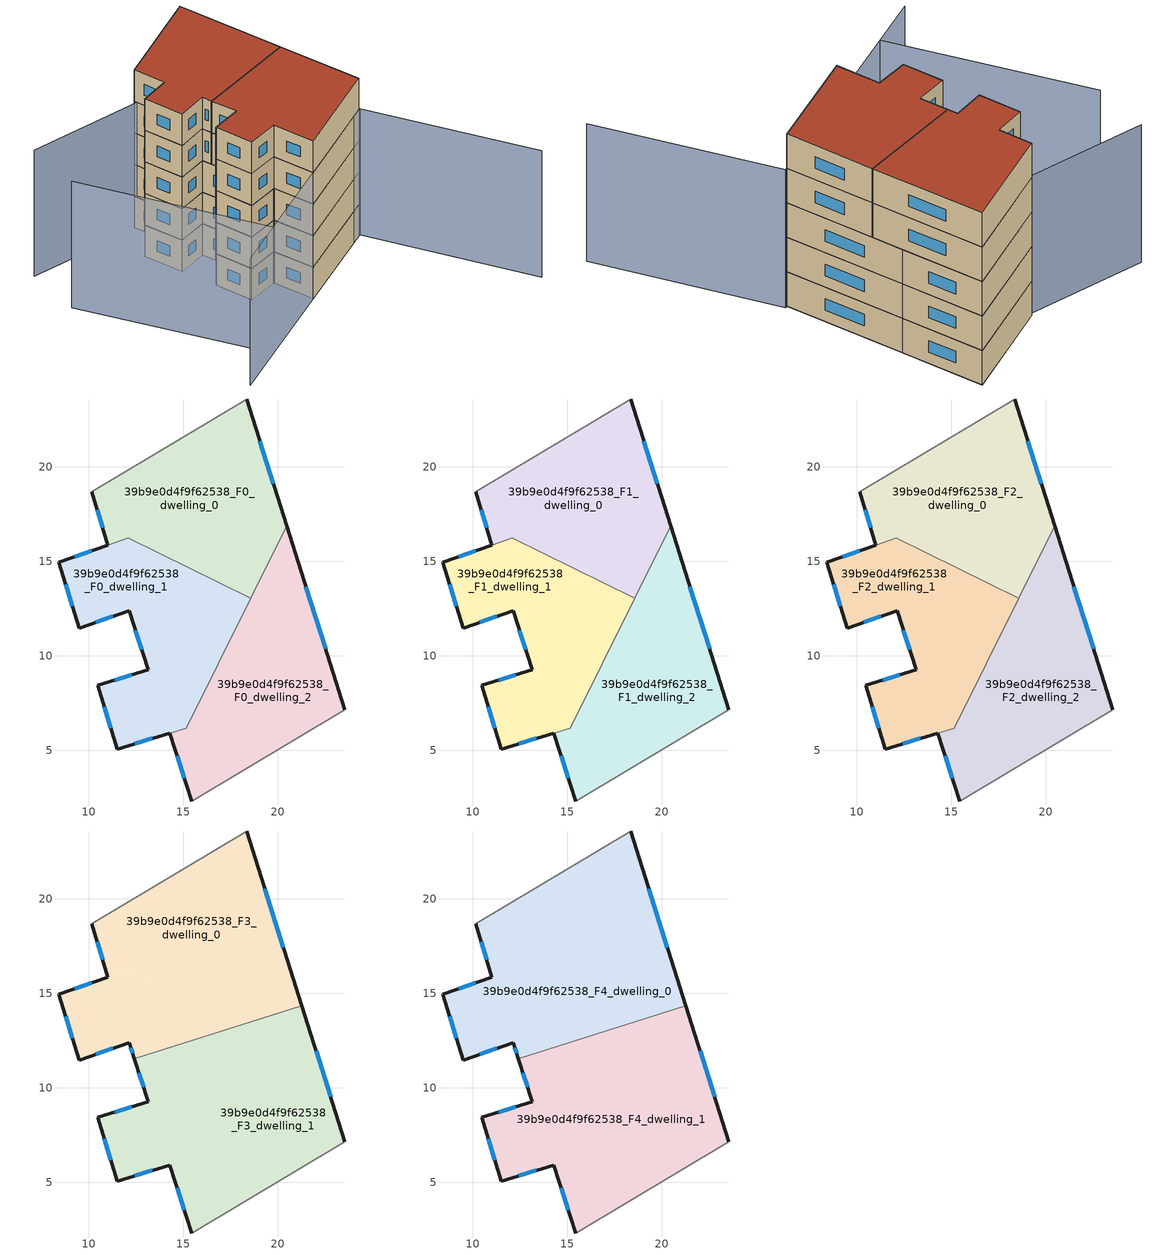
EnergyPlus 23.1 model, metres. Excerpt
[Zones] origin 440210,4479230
39b9e0d4f9f62538_F0_dwelling_0
 floor ground (EU_floor_Construction): 18.56,13.04 20.46,16.88 18.34,23.58 10.16,18.67 11.01,15.85 12.11,16.23 z0
 wall outside (EU_wall_Construction): 18.34,23.58 20.46,16.88 / 11.01,15.85 10.16,18.67 z0:3
 wall adiabatic (EU_wall_Construction): 10.16,18.67 18.34,23.58 z0:3
 wall to 39b9e0d4f9f62538_F0_dwelling_2 (EU_wall_Construction): 20.46,16.88 18.56,13.04 z0:3
 wall to 39b9e0d4f9f62538_F0_dwelling_1 (EU_wall_Construction): 18.56,13.04 12.11,16.23 11.01,15.85 z0:3
 window (EU_Window_Construction): 19.05,21.36 19.76,19.1 / 10.73,16.78 10.44,17.73 z0.99:2.01
39b9e0d4f9f62538_F0_dwelling_1
 floor ground (EU_floor_Construction): 15.16,6.18 18.56,13.04 12.11,16.23 8.41,14.95 9.5,11.47 12.13,12.39 13.14,9.27 10.48,8.43 11.5,5.06 z0
 wall outside (EU_wall_Construction): 14.29,5.91 11.5,5.06 10.48,8.43 13.14,9.27 12.13,12.39 9.5,11.47 8.41,14.95 11.01,15.85 z0:3
 wall to 39b9e0d4f9f62538_F0_dwelling_2 (EU_wall_Construction): 18.56,13.04 15.16,6.18 14.29,5.91 z0:3
 window (EU_Window_Construction): 13.36,5.63 12.42,5.34 / 11.16,6.17 10.82,7.31 / 11.36,8.71 12.26,8.99 / 12.81,10.31 12.47,11.36 / 11.26,12.08 10.37,11.77 / 9.14,12.62 8.77,13.79 / 9.27,15.25 10.15,15.55 z0.99:2.01
39b9e0d4f9f62538_F0_dwelling_2
 floor ground (EU_floor_Construction): 23.55,7.14 20.46,16.88 15.16,6.18 14.29,5.91 15.44,2.32 z0
 wall outside (EU_wall_Construction): 20.46,16.88 23.55,7.14 / 15.44,2.32 14.29,5.91 z0:3
 wall adiabatic (EU_wall_Construction): 23.55,7.14 15.44,2.32 z0:3
 window (EU_Window_Construction): 21.49,13.65 22.52,10.37 / 15.06,3.51 14.68,4.72 z0.99:2.01
39b9e0d4f9f62538_F1_dwelling_0
 floor to 39b9e0d4f9f62538_F0_dwelling_0 (EU_floor_Construction): 18.56,13.04 20.46,16.88 18.34,23.58 10.16,18.67 11.01,15.85 12.11,16.23 z3
 wall outside (EU_wall_Construction): 18.34,23.58 20.46,16.88 / 11.01,15.85 10.16,18.67 z3:6
 wall adiabatic (EU_wall_Construction): 10.16,18.67 18.34,23.58 z3:6
 wall to 39b9e0d4f9f62538_F1_dwelling_2 (EU_wall_Construction): 20.46,16.88 18.56,13.04 z3:6
 wall to 39b9e0d4f9f62538_F1_dwelling_1 (EU_wall_Construction): 18.56,13.04 12.11,16.23 11.01,15.85 z3:6
 window (EU_Window_Construction): 19.05,21.36 19.76,19.1 / 10.73,16.78 10.44,17.73 z3.99:5.01
39b9e0d4f9f62538_F1_dwelling_1
 floor to 39b9e0d4f9f62538_F0_dwelling_1 (EU_floor_Construction): 15.16,6.18 18.56,13.04 12.11,16.23 8.41,14.95 9.5,11.47 12.13,12.39 13.14,9.27 10.48,8.43 11.5,5.06 z3
 wall outside (EU_wall_Construction): 14.29,5.91 11.5,5.06 10.48,8.43 13.14,9.27 12.13,12.39 9.5,11.47 8.41,14.95 11.01,15.85 z3:6
 wall to 39b9e0d4f9f62538_F1_dwelling_2 (EU_wall_Construction): 18.56,13.04 15.16,6.18 14.29,5.91 z3:6
 window (EU_Window_Construction): 13.36,5.63 12.42,5.34 / 11.16,6.17 10.82,7.31 / 11.36,8.71 12.26,8.99 / 12.81,10.31 12.47,11.36 / 11.26,12.08 10.37,11.77 / 9.14,12.62 8.77,13.79 / 9.27,15.25 10.15,15.55 z3.99:5.01
39b9e0d4f9f62538_F1_dwelling_2
 floor to 39b9e0d4f9f62538_F0_dwelling_2 (EU_floor_Construction): 23.55,7.14 20.46,16.88 15.16,6.18 14.29,5.91 15.44,2.32 z3
 wall outside (EU_wall_Construction): 20.46,16.88 23.55,7.14 / 15.44,2.32 14.29,5.91 z3:6
 wall adiabatic (EU_wall_Construction): 23.55,7.14 15.44,2.32 z3:6
 window (EU_Window_Construction): 21.49,13.65 22.52,10.37 / 15.06,3.51 14.68,4.72 z3.99:5.01
39b9e0d4f9f62538_F2_dwelling_0
 floor to 39b9e0d4f9f62538_F1_dwelling_0 (EU_floor_Construction): 18.56,13.04 20.46,16.88 18.34,23.58 10.16,18.67 11.01,15.85 12.11,16.23 z6
 wall outside (EU_wall_Construction): 18.34,23.58 20.46,16.88 / 11.01,15.85 10.16,18.67 z6:9
 wall adiabatic (EU_wall_Construction): 10.16,18.67 18.34,23.58 z6:9
 wall to 39b9e0d4f9f62538_F2_dwelling_2 (EU_wall_Construction): 20.46,16.88 18.56,13.04 z6:9
 wall to 39b9e0d4f9f62538_F2_dwelling_1 (EU_wall_Construction): 18.56,13.04 12.11,16.23 11.01,15.85 z6:9
 window (EU_Window_Construction): 19.05,21.36 19.76,19.1 / 10.73,16.78 10.44,17.73 z6.99:8.01
39b9e0d4f9f62538_F2_dwelling_1
 floor to 39b9e0d4f9f62538_F1_dwelling_1 (EU_floor_Construction): 15.16,6.18 18.56,13.04 12.11,16.23 8.41,14.95 9.5,11.47 12.13,12.39 13.14,9.27 10.48,8.43 11.5,5.06 z6
 wall outside (EU_wall_Construction): 14.29,5.91 11.5,5.06 10.48,8.43 13.14,9.27 12.13,12.39 9.5,11.47 8.41,14.95 11.01,15.85 z6:9
 wall to 39b9e0d4f9f62538_F2_dwelling_2 (EU_wall_Construction): 18.56,13.04 15.16,6.18 14.29,5.91 z6:9
 window (EU_Window_Construction): 13.36,5.63 12.42,5.34 / 11.16,6.17 10.82,7.31 / 11.36,8.71 12.26,8.99 / 12.81,10.31 12.47,11.36 / 11.26,12.08 10.37,11.77 / 9.14,12.62 8.77,13.79 / 9.27,15.25 10.15,15.55 z6.99:8.01
39b9e0d4f9f62538_F2_dwelling_2
 floor to 39b9e0d4f9f62538_F1_dwelling_2 (EU_floor_Construction): 23.55,7.14 20.46,16.88 15.16,6.18 14.29,5.91 15.44,2.32 z6
 wall outside (EU_wall_Construction): 20.46,16.88 23.55,7.14 / 15.44,2.32 14.29,5.91 z6:9
 wall adiabatic (EU_wall_Construction): 23.55,7.14 15.44,2.32 z6:9
 window (EU_Window_Construction): 21.49,13.65 22.52,10.37 / 15.06,3.51 14.68,4.72 z6.99:8.01
39b9e0d4f9f62538_F3_dwelling_0
 floor to 39b9e0d4f9f62538_F2_dwelling_0 (EU_floor_Construction): 18.83,13.58 20.46,16.88 18.34,23.58 10.16,18.67 11.01,15.85 12.11,16.23 18,13.31 z9
 floor to 39b9e0d4f9f62538_F2_dwelling_1 (EU_floor_Construction): 18,13.31 12.11,16.23 8.41,14.95 9.5,11.47 12.13,12.39 12.41,11.55 z9
 floor to 39b9e0d4f9f62538_F2_dwelling_2 (EU_floor_Construction): 21.26,14.35 20.46,16.88 18.83,13.58 z9
 wall outside (EU_wall_Construction): 18.34,23.58 21.27,14.35 / 12.41,11.55 12.13,12.39 9.5,11.47 8.41,14.95 11.01,15.85 10.16,18.67 z9:12
 wall adiabatic (EU_wall_Construction): 10.16,18.67 18.34,23.58 z9:12
 wall to 39b9e0d4f9f62538_F3_dwelling_1 (EU_wall_Construction): 21.27,14.35 12.41,11.55 z9:12
 window (EU_Window_Construction): 9.27,15.25 10.15,15.55 / 10.73,16.78 10.44,17.73 / 19.31,20.52 20.3,17.41 / 12.32,11.83 12.22,12.11 / 11.26,12.08 10.37,11.77 / 9.14,12.62 8.77,13.79 z9.99:11.01
39b9e0d4f9f62538_F3_dwelling_1
 floor to 39b9e0d4f9f62538_F2_dwelling_1 (EU_floor_Construction): 15.16,6.18 18.56,13.04 18,13.31 12.41,11.55 13.14,9.27 10.48,8.43 11.5,5.06 z9
 floor to 39b9e0d4f9f62538_F2_dwelling_2 (EU_floor_Construction): 23.55,7.14 21.26,14.35 18.83,13.58 15.16,6.18 14.29,5.91 15.44,2.32 z9
 floor to 39b9e0d4f9f62538_F2_dwelling_0 (EU_floor_Construction): 18.56,13.04 18.83,13.58 18,13.31 z9
 wall outside (EU_wall_Construction): 21.27,14.35 23.55,7.14 / 15.44,2.32 14.29,5.91 11.5,5.06 10.48,8.43 13.14,9.27 12.41,11.55 z9:12
 wall adiabatic (EU_wall_Construction): 23.55,7.14 15.44,2.32 z9:12
 window (EU_Window_Construction): 11.36,8.71 12.26,8.99 / 12.9,10.03 12.65,10.79 / 22.02,11.96 22.79,9.53 / 15.06,3.51 14.68,4.72 / 13.37,5.63 12.43,5.34 / 11.16,6.17 10.82,7.31 z9.99:11.01
39b9e0d4f9f62538_F4_dwelling_0
 floor to 39b9e0d4f9f62538_F3_dwelling_0 (EU_floor_Construction): 21.27,14.35 18.34,23.58 10.16,18.67 11.01,15.85 8.41,14.95 9.5,11.47 12.13,12.39 12.41,11.55 z12
 wall outside (EU_wall_Construction): 18.34,23.58 21.27,14.35 / 12.41,11.55 12.13,12.39 9.5,11.47 8.41,14.95 11.01,15.85 10.16,18.67 z12:15
 wall adiabatic (EU_wall_Construction): 10.16,18.67 18.34,23.58 z12:15
 wall to 39b9e0d4f9f62538_F4_dwelling_1 (EU_wall_Construction): 21.27,14.35 12.41,11.55 z12:15
 window (EU_Window_Construction): 9.27,15.25 10.15,15.55 / 10.73,16.78 10.44,17.73 / 19.31,20.52 20.3,17.41 / 12.32,11.83 12.22,12.11 / 11.26,12.08 10.37,11.77 / 9.14,12.62 8.77,13.79 z12.99:14.01
 roof outside (EU_roof_Construction): 18.34,23.58 21.27,14.35 12.41,11.55 12.13,12.39 9.5,11.47 8.41,14.95 11.01,15.85 10.16,18.67 z15
39b9e0d4f9f62538_F4_dwelling_1
 floor to 39b9e0d4f9f62538_F3_dwelling_1 (EU_floor_Construction): 23.55,7.14 21.27,14.35 12.41,11.55 13.14,9.27 10.48,8.43 11.5,5.06 14.29,5.91 15.44,2.32 z12
 wall outside (EU_wall_Construction): 21.27,14.35 23.55,7.14 / 15.44,2.32 14.29,5.91 11.5,5.06 10.48,8.43 13.14,9.27 12.41,11.55 z12:15
 wall adiabatic (EU_wall_Construction): 23.55,7.14 15.44,2.32 z12:15
 window (EU_Window_Construction): 11.36,8.71 12.26,8.99 / 12.9,10.03 12.65,10.79 / 22.02,11.96 22.79,9.53 / 15.06,3.51 14.68,4.72 / 13.37,5.63 12.43,5.34 / 11.16,6.17 10.82,7.31 z12.99:14.01
 roof outside (EU_roof_Construction): 21.27,14.35 23.55,7.14 15.44,2.32 14.29,5.91 11.5,5.06 10.48,8.43 13.14,9.27 12.41,11.55 z15
shading: 4.34,-4.28 23.71,7.23 / 23.71,7.23 31.61,-6.05 / 18.55,18.79 -0.17,17.97 / -0.43,12.71 8.39,-1.86 z0:12
[Building]
EU S2 Campaign: North Axis=0; Terrain=City; Solar Distribution=FullExterior
[Site:Location]
Madrid: Latitude=40.5; Longitude=-3.5; Time Zone=1; Elevation=609
[SizingPeriod:WeatherFileDays]
AnnualSizingPeriod: Begin Month=1; Begin Day of Month=1; End Month=12; End Day of Month=31; Day of Week for Start Day=Monday; Use Weather File Daylight Saving Period=No; Use Weather File Rain and Snow Indicators=No
[MATERIAL]
EU_InternalMass_Material: Roughness=MediumRough; Thickness=0.1; Conductivity=1; Density=1800; Specific Heat=900; Thermal Absorptance=0.9; Solar Absorptance=0.7; Visible Absorptance=0.7
[MATERIAL:NOMASS] Roughness=MediumRough; Thermal Absorptance=0.9; Solar Absorptance=0.7; Visible Absorptance=0.7
Name | Thermal Resistance
EU_wall_NoMass | 0.609216
EU_roof_NoMass | 0.513268
EU_floor_NoMass | 0.568163
[WINDOWMATERIAL:SIMPLEGLAZINGSYSTEM]
EU_Window_SimpleGlazing: UFactor=5.50606; Solar Heat Gain Coefficient=0.85; Visible Transmittance=0.85
[CONSTRUCTION]
EU_wall_Construction: EU_wall_NoMass
EU_roof_Construction: EU_roof_NoMass
EU_floor_Construction: EU_floor_NoMass
EU_InternalMass_Construction: EU_InternalMass_Material
EU_Window_Construction: EU_Window_SimpleGlazing
[ZONE] Type=1; Multiplier=1; Ceiling Height=autocalculate; Floor Area=autocalculate; Part of Total Floor Area=Yes
Name | Volume
39b9e0d4f9f62538_F0_dwelling_0; 39b9e0d4f9f62538_F1_dwelling_0; 39b9e0d4f9f62538_F2_dwelling_0 | 181.73
39b9e0d4f9f62538_F3_dwelling_0; 39b9e0d4f9f62538_F4_dwelling_0 | 269.651
39b9e0d4f9f62538_F0_dwelling_1; 39b9e0d4f9f62538_F1_dwelling_1; 39b9e0d4f9f62538_F2_dwelling_1 | 176.483
39b9e0d4f9f62538_F3_dwelling_1; 39b9e0d4f9f62538_F4_dwelling_1 | 269.624
39b9e0d4f9f62538_F0_dwelling_2; 39b9e0d4f9f62538_F1_dwelling_2; 39b9e0d4f9f62538_F2_dwelling_2 | 181.053
[INTERNALMASS] Construction=EU_InternalMass_Construction
Name | Zone or ZoneList | Surface Area
39b9e0d4f9f62538_F0_dwelling_0_EU_InternalMass | 39b9e0d4f9f62538_F0_dwelling_0 | 60.578
39b9e0d4f9f62538_F0_dwelling_1_EU_InternalMass | 39b9e0d4f9f62538_F0_dwelling_1 | 58.8375
39b9e0d4f9f62538_F0_dwelling_2_EU_InternalMass | 39b9e0d4f9f62538_F0_dwelling_2 | 60.3508
39b9e0d4f9f62538_F1_dwelling_0_EU_InternalMass | 39b9e0d4f9f62538_F1_dwelling_0 | 60.578
39b9e0d4f9f62538_F1_dwelling_1_EU_InternalMass | 39b9e0d4f9f62538_F1_dwelling_1 | 58.8375
39b9e0d4f9f62538_F1_dwelling_2_EU_InternalMass | 39b9e0d4f9f62538_F1_dwelling_2 | 60.3508
39b9e0d4f9f62538_F2_dwelling_0_EU_InternalMass | 39b9e0d4f9f62538_F2_dwelling_0 | 60.578
39b9e0d4f9f62538_F2_dwelling_1_EU_InternalMass | 39b9e0d4f9f62538_F2_dwelling_1 | 58.8375
39b9e0d4f9f62538_F2_dwelling_2_EU_InternalMass | 39b9e0d4f9f62538_F2_dwelling_2 | 60.3508
39b9e0d4f9f62538_F3_dwelling_0_EU_InternalMass | 39b9e0d4f9f62538_F3_dwelling_0 | 89.8835
39b9e0d4f9f62538_F3_dwelling_1_EU_InternalMass | 39b9e0d4f9f62538_F3_dwelling_1 | 89.8747
39b9e0d4f9f62538_F4_dwelling_0_EU_InternalMass | 39b9e0d4f9f62538_F4_dwelling_0 | 89.8835
39b9e0d4f9f62538_F4_dwelling_1_EU_InternalMass | 39b9e0d4f9f62538_F4_dwelling_1 | 89.8747
[OTHEREQUIPMENT] Fuel Type=Electricity; Design Level Calculation Method=Watts/Area; Power per Zone Floor Area=1; Fraction Latent=0; Fraction Radiant=0; Fraction Lost=0; Carbon Dioxide Generation Rate=0; EndUse Subcategory=EU_Step8_InternalGains
Name | Zone or ZoneList or Space or SpaceList | Schedule
EU_Step8_InternalGain_39b9e0d4f9f62538_F0_dwelling_0_f000 | 39b9e0d4f9f62538_F0_dwelling_0 | EU_Step8_GainSchedule_39b9e0d4f9f62538_F0_dwelling_0_f000
EU_Step8_InternalGain_39b9e0d4f9f62538_F0_dwelling_1_f000 | 39b9e0d4f9f62538_F0_dwelling_1 | EU_Step8_GainSchedule_39b9e0d4f9f62538_F0_dwelling_1_f000
EU_Step8_InternalGain_39b9e0d4f9f62538_F0_dwelling_2_f000 | 39b9e0d4f9f62538_F0_dwelling_2 | EU_Step8_GainSchedule_39b9e0d4f9f62538_F0_dwelling_2_f000
EU_Step8_InternalGain_39b9e0d4f9f62538_F1_dwelling_0_f000 | 39b9e0d4f9f62538_F1_dwelling_0 | EU_Step8_GainSchedule_39b9e0d4f9f62538_F1_dwelling_0_f000
EU_Step8_InternalGain_39b9e0d4f9f62538_F1_dwelling_1_f000 | 39b9e0d4f9f62538_F1_dwelling_1 | EU_Step8_GainSchedule_39b9e0d4f9f62538_F1_dwelling_1_f000
EU_Step8_InternalGain_39b9e0d4f9f62538_F1_dwelling_2_f000 | 39b9e0d4f9f62538_F1_dwelling_2 | EU_Step8_GainSchedule_39b9e0d4f9f62538_F1_dwelling_2_f000
EU_Step8_InternalGain_39b9e0d4f9f62538_F2_dwelling_0_f000 | 39b9e0d4f9f62538_F2_dwelling_0 | EU_Step8_GainSchedule_39b9e0d4f9f62538_F2_dwelling_0_f000
EU_Step8_InternalGain_39b9e0d4f9f62538_F2_dwelling_1_f000 | 39b9e0d4f9f62538_F2_dwelling_1 | EU_Step8_GainSchedule_39b9e0d4f9f62538_F2_dwelling_1_f000
EU_Step8_InternalGain_39b9e0d4f9f62538_F2_dwelling_2_f000 | 39b9e0d4f9f62538_F2_dwelling_2 | EU_Step8_GainSchedule_39b9e0d4f9f62538_F2_dwelling_2_f000
EU_Step8_InternalGain_39b9e0d4f9f62538_F3_dwelling_0_f000 | 39b9e0d4f9f62538_F3_dwelling_0 | EU_Step8_GainSchedule_39b9e0d4f9f62538_F3_dwelling_0_f000
EU_Step8_InternalGain_39b9e0d4f9f62538_F3_dwelling_1_f000 | 39b9e0d4f9f62538_F3_dwelling_1 | EU_Step8_GainSchedule_39b9e0d4f9f62538_F3_dwelling_1_f000
EU_Step8_InternalGain_39b9e0d4f9f62538_F4_dwelling_0_f000 | 39b9e0d4f9f62538_F4_dwelling_0 | EU_Step8_GainSchedule_39b9e0d4f9f62538_F4_dwelling_0_f000
EU_Step8_InternalGain_39b9e0d4f9f62538_F4_dwelling_1_f000 | 39b9e0d4f9f62538_F4_dwelling_1 | EU_Step8_GainSchedule_39b9e0d4f9f62538_F4_dwelling_1_f000
[ZONEVENTILATION:DESIGNFLOWRATE] Schedule=EU_AlwaysOn; Design Flow Rate Calculation Method=AirChanges/Hour; Air Changes per Hour=0.752966; Ventilation Type=Natural; Fan Pressure Rise=0; Fan Total Efficiency=1; Constant Term Coefficient=1; Temperature Term Coefficient=0; Velocity Term Coefficient=0; Velocity Squared Term Coefficient=0; Minimum Indoor Temperature=-100; Maximum Indoor Temperature=100; Delta Temperature=-100; Minimum Outdoor Temperature=-100; Maximum Outdoor Temperature=100; Maximum Wind Speed=40
Name | Zone or ZoneList or Space or SpaceList
EU_ConstantAir_39b9e0d4f9f62538_F0_dwelling_0 | 39b9e0d4f9f62538_F0_dwelling_0
EU_ConstantAir_39b9e0d4f9f62538_F0_dwelling_1 | 39b9e0d4f9f62538_F0_dwelling_1
EU_ConstantAir_39b9e0d4f9f62538_F0_dwelling_2 | 39b9e0d4f9f62538_F0_dwelling_2
EU_ConstantAir_39b9e0d4f9f62538_F1_dwelling_0 | 39b9e0d4f9f62538_F1_dwelling_0
EU_ConstantAir_39b9e0d4f9f62538_F1_dwelling_1 | 39b9e0d4f9f62538_F1_dwelling_1
EU_ConstantAir_39b9e0d4f9f62538_F1_dwelling_2 | 39b9e0d4f9f62538_F1_dwelling_2
EU_ConstantAir_39b9e0d4f9f62538_F2_dwelling_0 | 39b9e0d4f9f62538_F2_dwelling_0
EU_ConstantAir_39b9e0d4f9f62538_F2_dwelling_1 | 39b9e0d4f9f62538_F2_dwelling_1
EU_ConstantAir_39b9e0d4f9f62538_F2_dwelling_2 | 39b9e0d4f9f62538_F2_dwelling_2
EU_ConstantAir_39b9e0d4f9f62538_F3_dwelling_0 | 39b9e0d4f9f62538_F3_dwelling_0
EU_ConstantAir_39b9e0d4f9f62538_F3_dwelling_1 | 39b9e0d4f9f62538_F3_dwelling_1
EU_ConstantAir_39b9e0d4f9f62538_F4_dwelling_0 | 39b9e0d4f9f62538_F4_dwelling_0
EU_ConstantAir_39b9e0d4f9f62538_F4_dwelling_1 | 39b9e0d4f9f62538_F4_dwelling_1
[HVACTEMPLATE:THERMOSTAT] Constant Heating Setpoint=20; Constant Cooling Setpoint=50
EU_HeatOnly_39b9e0d4f9f62538_F0_dwelling_0; EU_HeatOnly_39b9e0d4f9f62538_F0_dwelling_1; EU_HeatOnly_39b9e0d4f9f62538_F0_dwelling_2; EU_HeatOnly_39b9e0d4f9f62538_F1_dwelling_0; EU_HeatOnly_39b9e0d4f9f62538_F1_dwelling_1; EU_HeatOnly_39b9e0d4f9f62538_F1_dwelling_2; EU_HeatOnly_39b9e0d4f9f62538_F2_dwelling_0; EU_HeatOnly_39b9e0d4f9f62538_F2_dwelling_1; EU_HeatOnly_39b9e0d4f9f62538_F2_dwelling_2; EU_HeatOnly_39b9e0d4f9f62538_F3_dwelling_0; EU_HeatOnly_39b9e0d4f9f62538_F3_dwelling_1; EU_HeatOnly_39b9e0d4f9f62538_F4_dwelling_0; EU_HeatOnly_39b9e0d4f9f62538_F4_dwelling_1
[HVACTEMPLATE:ZONE:IDEALLOADSAIRSYSTEM] System Availability Schedule=EU_AlwaysOn; Maximum Heating Supply Air Temperature=50; Minimum Cooling Supply Air Temperature=13; Maximum Heating Supply Air Humidity Ratio=0.0156; Minimum Cooling Supply Air Humidity Ratio=0.0077; Heating Limit=NoLimit; Cooling Limit=NoLimit; Heating Availability Schedule=EU_AlwaysOn; Cooling Availability Schedule=EU_CoolingOff; Dehumidification Control Type=ConstantSensibleHeatRatio; Cooling Sensible Heat Ratio=0.7; Dehumidification Setpoint=60; Humidification Control Type=None; Humidification Setpoint=30; Outdoor Air Method=None; Outdoor Air Flow Rate per Person=0.00944; Outdoor Air Flow Rate per Zone Floor Area=0; Outdoor Air Flow Rate per Zone=0; Demand Controlled Ventilation Type=None; Outdoor Air Economizer Type=NoEconomizer; Heat Recovery Type=None; Sensible Heat Recovery Effectiveness=0.7; Latent Heat Recovery Effectiveness=0.65
Name | Template Thermostat
39b9e0d4f9f62538_F0_dwelling_0 | EU_HeatOnly_39b9e0d4f9f62538_F0_dwelling_0
39b9e0d4f9f62538_F0_dwelling_1 | EU_HeatOnly_39b9e0d4f9f62538_F0_dwelling_1
39b9e0d4f9f62538_F0_dwelling_2 | EU_HeatOnly_39b9e0d4f9f62538_F0_dwelling_2
39b9e0d4f9f62538_F1_dwelling_0 | EU_HeatOnly_39b9e0d4f9f62538_F1_dwelling_0
39b9e0d4f9f62538_F1_dwelling_1 | EU_HeatOnly_39b9e0d4f9f62538_F1_dwelling_1
39b9e0d4f9f62538_F1_dwelling_2 | EU_HeatOnly_39b9e0d4f9f62538_F1_dwelling_2
39b9e0d4f9f62538_F2_dwelling_0 | EU_HeatOnly_39b9e0d4f9f62538_F2_dwelling_0
39b9e0d4f9f62538_F2_dwelling_1 | EU_HeatOnly_39b9e0d4f9f62538_F2_dwelling_1
39b9e0d4f9f62538_F2_dwelling_2 | EU_HeatOnly_39b9e0d4f9f62538_F2_dwelling_2
39b9e0d4f9f62538_F3_dwelling_0 | EU_HeatOnly_39b9e0d4f9f62538_F3_dwelling_0
39b9e0d4f9f62538_F3_dwelling_1 | EU_HeatOnly_39b9e0d4f9f62538_F3_dwelling_1
39b9e0d4f9f62538_F4_dwelling_0 | EU_HeatOnly_39b9e0d4f9f62538_F4_dwelling_0
39b9e0d4f9f62538_F4_dwelling_1 | EU_HeatOnly_39b9e0d4f9f62538_F4_dwelling_1
[SIZING:ZONE] Zone Cooling Design Supply Air Temperature Input Method=SupplyAirTemperature; Zone Cooling Design Supply Air Temperature=13; Zone Heating Design Supply Air Temperature Input Method=SupplyAirTemperature; Zone Heating Design Supply Air Temperature=50; Zone Cooling Design Supply Air Humidity Ratio=0.008; Zone Heating Design Supply Air Humidity Ratio=0.008; Cooling Design Air Flow Method=DesignDay; Cooling Design Air Flow Rate=0; Cooling Minimum Air Flow per Zone Floor Area=0.000762; Cooling Minimum Air Flow=0; Cooling Minimum Air Flow Fraction=0.2; Heating Design Air Flow Method=DesignDay; Heating Design Air Flow Rate=0; Heating Maximum Air Flow per Zone Floor Area=0.002032; Heating Maximum Air Flow=0.141576; Heating Maximum Air Flow Fraction=0.3; Account for Dedicated Outdoor Air System=No; Dedicated Outdoor Air System Control Strategy=NeutralSupplyAir; Dedicated Outdoor Air Low Setpoint Temperature for Design=autosize; Dedicated Outdoor Air High Setpoint Temperature for Design=autosize; Zone Load Sizing Method=Sensible Load Only No Latent Load; Zone Latent Cooling Design Supply Air Humidity Ratio Input Method=HumidityRatioDifference; Zone Cooling Design Supply Air Humidity Ratio Difference=0.005; Zone Latent Heating Design Supply Air Humidity Ratio Input Method=HumidityRatioDifference; Zone Humidification Design Supply Air Humidity Ratio Difference=0.005
39b9e0d4f9f62538_F0_dwelling_0; 39b9e0d4f9f62538_F0_dwelling_1; 39b9e0d4f9f62538_F0_dwelling_2; 39b9e0d4f9f62538_F1_dwelling_0; 39b9e0d4f9f62538_F1_dwelling_1; 39b9e0d4f9f62538_F1_dwelling_2; 39b9e0d4f9f62538_F2_dwelling_0; 39b9e0d4f9f62538_F2_dwelling_1; 39b9e0d4f9f62538_F2_dwelling_2; 39b9e0d4f9f62538_F3_dwelling_0; 39b9e0d4f9f62538_F3_dwelling_1; 39b9e0d4f9f62538_F4_dwelling_0; 39b9e0d4f9f62538_F4_dwelling_1
[SCHEDULE:CONSTANT]
Name | Hourly Value
EU_AlwaysOn | 1
EU_CoolingOff | 0
[SCHEDULE:FILE] Column Number=1; Rows to Skip at Top=0; Number of Hours of Data=8760; Column Separator=Comma; Interpolate to Timestep=No; Minutes per Item=60; Adjust Schedule for Daylight Savings=Yes
Name | File
EU_Step8_GainSchedule_39b9e0d4f9f62538_F0_dwelling_0_f000 | ../../schedules/39b9e0d4f9f62538/39b9e0d4f9f62538_F0_dwelling_0_f000_gain.csv
EU_Step8_GainSchedule_39b9e0d4f9f62538_F0_dwelling_1_f000 | ../../schedules/39b9e0d4f9f62538/39b9e0d4f9f62538_F0_dwelling_1_f000_gain.csv
EU_Step8_GainSchedule_39b9e0d4f9f62538_F0_dwelling_2_f000 | ../../schedules/39b9e0d4f9f62538/39b9e0d4f9f62538_F0_dwelling_2_f000_gain.csv
EU_Step8_GainSchedule_39b9e0d4f9f62538_F1_dwelling_0_f000 | ../../schedules/39b9e0d4f9f62538/39b9e0d4f9f62538_F1_dwelling_0_f000_gain.csv
EU_Step8_GainSchedule_39b9e0d4f9f62538_F1_dwelling_1_f000 | ../../schedules/39b9e0d4f9f62538/39b9e0d4f9f62538_F1_dwelling_1_f000_gain.csv
EU_Step8_GainSchedule_39b9e0d4f9f62538_F1_dwelling_2_f000 | ../../schedules/39b9e0d4f9f62538/39b9e0d4f9f62538_F1_dwelling_2_f000_gain.csv
EU_Step8_GainSchedule_39b9e0d4f9f62538_F2_dwelling_0_f000 | ../../schedules/39b9e0d4f9f62538/39b9e0d4f9f62538_F2_dwelling_0_f000_gain.csv
EU_Step8_GainSchedule_39b9e0d4f9f62538_F2_dwelling_1_f000 | ../../schedules/39b9e0d4f9f62538/39b9e0d4f9f62538_F2_dwelling_1_f000_gain.csv
EU_Step8_GainSchedule_39b9e0d4f9f62538_F2_dwelling_2_f000 | ../../schedules/39b9e0d4f9f62538/39b9e0d4f9f62538_F2_dwelling_2_f000_gain.csv
EU_Step8_GainSchedule_39b9e0d4f9f62538_F3_dwelling_0_f000 | ../../schedules/39b9e0d4f9f62538/39b9e0d4f9f62538_F3_dwelling_0_f000_gain.csv
EU_Step8_GainSchedule_39b9e0d4f9f62538_F3_dwelling_1_f000 | ../../schedules/39b9e0d4f9f62538/39b9e0d4f9f62538_F3_dwelling_1_f000_gain.csv
EU_Step8_GainSchedule_39b9e0d4f9f62538_F4_dwelling_0_f000 | ../../schedules/39b9e0d4f9f62538/39b9e0d4f9f62538_F4_dwelling_0_f000_gain.csv
EU_Step8_GainSchedule_39b9e0d4f9f62538_F4_dwelling_1_f000 | ../../schedules/39b9e0d4f9f62538/39b9e0d4f9f62538_F4_dwelling_1_f000_gain.csv
